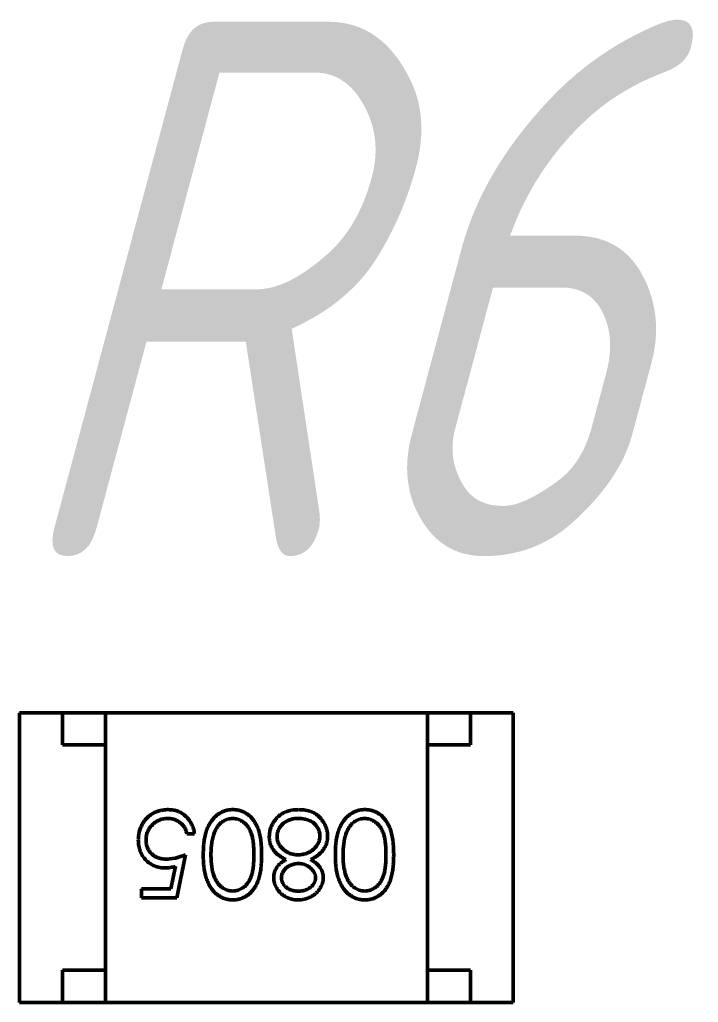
# Model space of a CAD drawing. Header units: millimetres. Extents: x 3004 to 446186229, y 1206 to 1506.
# Drawn here: x 3121.767 to 3124.929, y 1440.162 to 1444.742 of the extents above; entities that cross this region are included whole.
import ezdxf

# ---------------------------------------------------------------- set-up
doc = ezdxf.new("R2010")
doc.units = ezdxf.units.MM
doc.layers.add('Tonk', color=7, linetype='Continuous', lineweight=25)
doc.layers.add('Видимый контур (ГОСТ)', color=7, linetype='Continuous', lineweight=50)
doc.styles.get("Standard").update_dxf_attribs({"font": '', "width": 0.8, "oblique": 15})
doc.styles.get('Standard').set_extended_font_data('GOST type B')

msp = doc.modelspace()

# ---------------------------------------------------------------- linework, layer by layer
at = {"layer": 'Видимый контур (ГОСТ)'}
for p, q in [((3121.76695, 1441.51204), (3121.76695, 1440.16204)), ((3121.76695, 1441.51204), (3121.96695, 1441.51204)), ((3122.16695, 1441.51204), (3121.96695, 1441.51204)), ((3121.96695, 1441.51204), (3121.96695, 1441.36204)), ((3122.16695, 1440.16204), (3122.16695, 1441.51204)), ((3122.16695, 1441.51204), (3123.66695, 1441.51204)), ((3123.86695, 1441.51204), (3123.66695, 1441.51204)), ((3123.66695, 1440.16204), (3123.66695, 1441.51204)), ((3123.86695, 1441.36204), (3123.86695, 1441.51204)), ((3124.06695, 1441.51204), (3123.86695, 1441.51204)), ((3124.06695, 1441.51204), (3124.06695, 1440.16204)), ((3121.96695, 1441.36204), (3122.16695, 1441.36204)), ((3122.16695, 1441.36204), (3122.16695, 1440.31204)), ((3123.66695, 1441.36204), (3123.86695, 1441.36204)), ((3123.66695, 1441.36204), (3123.66695, 1440.31204)), ((3122.58136, 1440.9473), (3122.54547, 1440.9473)), ((3122.54034, 1440.84987), (3122.49931, 1440.64987)), ((3122.47127, 1440.69089), (3122.49282, 1440.7961)), ((3122.33521, 1440.69089), (3122.47127, 1440.69089)), ((3122.33521, 1440.64987), (3122.33521, 1440.69089)), ((3122.49931, 1440.64987), (3122.33521, 1440.64987)), ((3121.96695, 1440.31204), (3121.96695, 1440.16204)), ((3122.16695, 1440.31204), (3121.96695, 1440.31204)), ((3123.86695, 1440.31204), (3123.66695, 1440.31204)), ((3123.86695, 1440.16204), (3123.86695, 1440.31204)), ((3121.76695, 1440.16204), (3121.96695, 1440.16204)), ((3121.96695, 1440.16204), (3122.16695, 1440.16204)), ((3122.16695, 1440.16204), (3123.66695, 1440.16204)), ((3123.66695, 1440.16204), (3123.86695, 1440.16204)), ((3124.06695, 1440.16204), (3123.86695, 1440.16204))]:
    msp.add_line(p, q, dxfattribs=at)
for points, knots in [([(3122.31983, 1440.91918), (3122.3199, 1440.92244), (3122.32005, 1440.92891), (3122.32082, 1440.93853), (3122.3223, 1440.94794), (3122.32428, 1440.95715), (3122.32686, 1440.96614), (3122.32998, 1440.97494), (3122.3338, 1440.98349), (3122.33798, 1440.99187), (3122.3427, 1440.99989), (3122.34793, 1441.00739), (3122.35346, 1441.01449), (3122.3594, 1441.0211), (3122.36583, 1441.02718), (3122.37265, 1441.03278), (3122.37981, 1441.03798), (3122.38743, 1441.04257), (3122.39533, 1441.04679), (3122.40363, 1441.05026), (3122.41214, 1441.05336), (3122.42098, 1441.05583), (3122.43014, 1441.05776), (3122.43962, 1441.05907), (3122.44937, 1441.06003), (3122.45599, 1441.06009), (3122.45933, 1441.06012)], [0, 0, 0, 0, 0.0440145, 0.0874341, 0.1301184, 0.1725537, 0.2145548, 0.2562981, 0.2984382, 0.340849, 0.3827152, 0.423924, 0.4642462, 0.5040737, 0.5438619, 0.5835667, 0.6230943, 0.6632291, 0.7035513, 0.7439379, 0.7845413, 0.8257501, 0.8677574, 0.9107452, 0.9549144, 1, 1, 1, 1]), ([(3122.45933, 1441.06012), (3122.46332, 1441.06004), (3122.47116, 1441.05989), (3122.48264, 1441.05826), (3122.4937, 1441.05594), (3122.50423, 1441.05243), (3122.51433, 1441.04805), (3122.52386, 1441.0425), (3122.53307, 1441.03622), (3122.54159, 1441.0288), (3122.54949, 1441.0207), (3122.55657, 1441.0119), (3122.56287, 1441.00256), (3122.56829, 1440.99263), (3122.57292, 1440.98214), (3122.57656, 1440.97104), (3122.57949, 1440.95939), (3122.58073, 1440.95137), (3122.58136, 1440.9473)], [0, 0, 0, 0, 0.0654211, 0.1287084, 0.1902361, 0.2507244, 0.3106372, 0.3707664, 0.4316147, 0.493523, 0.5558835, 0.6173424, 0.678668, 0.7407114, 0.8029854, 0.8668026, 0.9323472, 1, 1, 1, 1]), ([(3122.62239, 1440.85003), (3122.62247, 1440.85614), (3122.62261, 1440.86806), (3122.62336, 1440.88549), (3122.62484, 1440.90195), (3122.6267, 1440.91747), (3122.62926, 1440.93199), (3122.63242, 1440.94556), (3122.63592, 1440.95824), (3122.64024, 1440.96993), (3122.64498, 1440.98078), (3122.65012, 1440.99091), (3122.65564, 1441.00042), (3122.66165, 1441.00922), (3122.66806, 1441.01737), (3122.675, 1441.02475), (3122.68227, 1441.03151), (3122.68998, 1441.03752), (3122.69802, 1441.04279), (3122.70625, 1441.0475), (3122.7148, 1441.0513), (3122.72347, 1441.05456), (3122.7324, 1441.05705), (3122.74157, 1441.05878), (3122.75094, 1441.05998), (3122.75727, 1441.06008), (3122.76045, 1441.06012)], [0, 0, 0, 0, 0.0650633, 0.1267732, 0.1855158, 0.2407647, 0.2929798, 0.3422504, 0.3889193, 0.4327757, 0.4746284, 0.5147747, 0.5536059, 0.5914264, 0.6280281, 0.6638036, 0.6989843, 0.7335915, 0.7676285, 0.8012083, 0.8342638, 0.8669807, 0.8997197, 0.9327019, 0.9661759, 1, 1, 1, 1]), ([(3122.76045, 1441.06012), (3122.76361, 1441.06007), (3122.76983, 1441.05996), (3122.77904, 1441.05888), (3122.78799, 1441.05713), (3122.79671, 1441.05468), (3122.80525, 1441.05168), (3122.81349, 1441.04778), (3122.82152, 1441.04329), (3122.82933, 1441.03817), (3122.83676, 1441.0323), (3122.84385, 1441.02581), (3122.85044, 1441.01854), (3122.85657, 1441.0106), (3122.86239, 1441.00207), (3122.86775, 1440.99282), (3122.87271, 1440.98289), (3122.87724, 1440.97223), (3122.88126, 1440.96067), (3122.88481, 1440.94808), (3122.88761, 1440.93435), (3122.89, 1440.91959), (3122.89194, 1440.90375), (3122.89326, 1440.8868), (3122.89408, 1440.86876), (3122.89415, 1440.85638), (3122.89419, 1440.85003)], [0, 0, 0, 0, 0.0337871, 0.0666217, 0.0992849, 0.1313612, 0.1635852, 0.1961039, 0.2289023, 0.2621581, 0.2959912, 0.3302178, 0.3650598, 0.4009507, 0.4376204, 0.4757075, 0.5153807, 0.5564135, 0.5997648, 0.6464242, 0.6964314, 0.7497815, 0.8065733, 0.8674355, 0.9318868, 1, 1, 1, 1]), ([(3122.96037, 1441.01621), (3122.96355, 1441.01971), (3122.96988, 1441.02666), (3122.98071, 1441.03568), (3122.9926, 1441.04326), (3123.00549, 1441.04944), (3123.01937, 1441.05425), (3123.03421, 1441.05771), (3123.05006, 1441.05969), (3123.06095, 1441.05998), (3123.06654, 1441.06012)], [0, 0, 0, 0, 0.1192835, 0.2370929, 0.354796, 0.4745763, 0.5974601, 0.7249262, 0.8588832, 1, 1, 1, 1]), ([(3123.06654, 1441.06012), (3123.07191, 1441.05999), (3123.08237, 1441.05973), (3123.09759, 1441.058), (3123.11177, 1441.05495), (3123.12501, 1441.05079), (3123.13721, 1441.04537), (3123.14835, 1441.03863), (3123.15859, 1441.03083), (3123.16761, 1441.02175), (3123.17562, 1441.01203), (3123.18266, 1441.002), (3123.18851, 1440.99167), (3123.19346, 1440.98117), (3123.19725, 1440.97038), (3123.19988, 1440.95934), (3123.20154, 1440.94807), (3123.20177, 1440.94047), (3123.20188, 1440.93664)], [0, 0, 0, 0, 0.0785564, 0.1528628, 0.2235597, 0.2903749, 0.3554031, 0.4182912, 0.4803886, 0.5430726, 0.6049239, 0.6643983, 0.7219426, 0.7783749, 0.8338299, 0.8888612, 0.9440889, 1, 1, 1, 1]), ([(3123.23778, 1440.85003), (3123.23785, 1440.85614), (3123.23799, 1440.86806), (3123.23875, 1440.88549), (3123.24023, 1440.90195), (3123.24208, 1440.91747), (3123.24465, 1440.93199), (3123.2478, 1440.94556), (3123.2513, 1440.95824), (3123.25563, 1440.96993), (3123.26036, 1440.98078), (3123.26551, 1440.99091), (3123.27103, 1441.00042), (3123.27704, 1441.00922), (3123.28344, 1441.01737), (3123.29038, 1441.02475), (3123.29766, 1441.03151), (3123.30536, 1441.03752), (3123.31341, 1441.04279), (3123.32163, 1441.0475), (3123.33018, 1441.0513), (3123.33886, 1441.05456), (3123.34778, 1441.05705), (3123.35696, 1441.05878), (3123.36632, 1441.05998), (3123.37265, 1441.06008), (3123.37584, 1441.06012)], [0, 0, 0, 0, 0.0650633, 0.1267732, 0.1855158, 0.2407647, 0.2929798, 0.3422504, 0.3889193, 0.4327757, 0.4746284, 0.5147747, 0.5536059, 0.5914264, 0.6280281, 0.6638036, 0.6989843, 0.7335915, 0.7676285, 0.8012083, 0.8342638, 0.8669807, 0.8997197, 0.9327019, 0.9661759, 1, 1, 1, 1]), ([(3123.37584, 1441.06012), (3123.37899, 1441.06007), (3123.38521, 1441.05996), (3123.39443, 1441.05888), (3123.40338, 1441.05713), (3123.4121, 1441.05468), (3123.42063, 1441.05168), (3123.42887, 1441.04778), (3123.43691, 1441.04329), (3123.44471, 1441.03817), (3123.45214, 1441.0323), (3123.45924, 1441.02581), (3123.46582, 1441.01854), (3123.47195, 1441.0106), (3123.47778, 1441.00207), (3123.48314, 1440.99282), (3123.48809, 1440.98289), (3123.49262, 1440.97223), (3123.49664, 1440.96067), (3123.50019, 1440.94808), (3123.50299, 1440.93435), (3123.50539, 1440.91959), (3123.50732, 1440.90375), (3123.50864, 1440.8868), (3123.50946, 1440.86876), (3123.50953, 1440.85638), (3123.50957, 1440.85003)], [0, 0, 0, 0, 0.0337871, 0.0666217, 0.0992849, 0.1313612, 0.1635852, 0.1961039, 0.2289023, 0.2621581, 0.2959912, 0.3302178, 0.3650598, 0.4009507, 0.4376204, 0.4757075, 0.5153807, 0.5564135, 0.5997648, 0.6464242, 0.6964314, 0.7497815, 0.8065733, 0.8674355, 0.9318868, 1, 1, 1, 1]), ([(3122.45725, 1441.0191), (3122.45382, 1441.019), (3122.44708, 1441.01882), (3122.43716, 1441.0174), (3122.42758, 1441.01521), (3122.41844, 1441.01193), (3122.40958, 1441.00795), (3122.40121, 1441.00284), (3122.39311, 1440.99696), (3122.38552, 1440.99022), (3122.37856, 1440.98279), (3122.37242, 1440.97485), (3122.3673, 1440.96638), (3122.36299, 1440.95753), (3122.35972, 1440.94819), (3122.35738, 1440.93842), (3122.35601, 1440.92819), (3122.35582, 1440.92121), (3122.35572, 1440.91765)], [0, 0, 0, 0, 0.0642073, 0.1264247, 0.1876803, 0.2482164, 0.3083051, 0.369661, 0.4316986, 0.4959469, 0.559758, 0.6222954, 0.6839106, 0.7450924, 0.8067402, 0.8690866, 0.93329, 1, 1, 1, 1]), ([(3122.54547, 1440.9473), (3122.54458, 1440.95112), (3122.54289, 1440.95845), (3122.53916, 1440.96875), (3122.5346, 1440.97793), (3122.52919, 1440.98611), (3122.52272, 1440.99324), (3122.51535, 1440.9996), (3122.50708, 1441.00533), (3122.49789, 1441.01011), (3122.4882, 1441.01419), (3122.47805, 1441.0169), (3122.46773, 1441.01881), (3122.46075, 1441.019), (3122.45725, 1441.0191)], [0, 0, 0, 0, 0.0946873, 0.1819942, 0.2643769, 0.3421799, 0.4186176, 0.4965091, 0.5773691, 0.6615106, 0.7467326, 0.831258, 0.9152056, 1, 1, 1, 1]), ([(3122.75925, 1441.0191), (3122.75482, 1441.01891), (3122.74597, 1441.01855), (3122.73304, 1441.01503), (3122.72049, 1441.00972), (3122.71065, 1441.00344), (3122.70317, 1440.99746), (3122.69781, 1440.99236), (3122.69288, 1440.98665), (3122.68822, 1440.98049), (3122.68394, 1440.97376), (3122.68004, 1440.9665), (3122.67649, 1440.95868), (3122.67447, 1440.95322), (3122.67343, 1440.95043)], [0, 0, 0, 0, 0.1128134, 0.2253939, 0.3395948, 0.4596754, 0.5217352, 0.5839258, 0.6481741, 0.713881, 0.7810045, 0.8514509, 0.9240507, 1, 1, 1, 1]), ([(3122.85829, 1440.84987), (3122.85827, 1440.85521), (3122.85825, 1440.86558), (3122.85756, 1440.88065), (3122.85661, 1440.8947), (3122.8554, 1440.90776), (3122.85359, 1440.91977), (3122.85157, 1440.93083), (3122.8491, 1440.94088), (3122.84619, 1440.94997), (3122.84287, 1440.95827), (3122.83925, 1440.966), (3122.83536, 1440.97324), (3122.831, 1440.97993), (3122.82625, 1440.98609), (3122.82123, 1440.99183), (3122.81574, 1440.99695), (3122.80813, 1441.00309), (3122.7981, 1441.00944), (3122.78546, 1441.01496), (3122.77247, 1441.01843), (3122.76365, 1441.01888), (3122.75925, 1441.0191)], [0, 0, 0, 0, 0.0729511, 0.1415837, 0.2059265, 0.2653014, 0.3205972, 0.3718165, 0.4187898, 0.4616987, 0.5021336, 0.5408043, 0.5781805, 0.6142969, 0.6496782, 0.6842995, 0.718359, 0.7520809, 0.8176524, 0.8797221, 0.9399656, 1, 1, 1, 1]), ([(3122.93008, 1440.93336), (3122.93017, 1440.93721), (3122.93035, 1440.94483), (3122.93187, 1440.95608), (3122.93414, 1440.96701), (3122.93746, 1440.97761), (3122.94177, 1440.98783), (3122.94709, 1440.99767), (3122.9531, 1441.00729), (3122.95793, 1441.01322), (3122.96037, 1441.01621)], [0, 0, 0, 0, 0.1281582, 0.2536731, 0.3773253, 0.4993846, 0.6229184, 0.7458394, 0.8713953, 1, 1, 1, 1]), ([(3123.06614, 1441.0191), (3123.0624, 1441.01902), (3123.05511, 1441.01888), (3123.04447, 1441.01765), (3123.03443, 1441.01569), (3123.02501, 1441.01284), (3123.0161, 1441.00936), (3123.00785, 1441.00488), (3123.00006, 1440.99979), (3122.99311, 1440.99375), (3122.98677, 1440.98729), (3122.98125, 1440.98046), (3122.97645, 1440.97343), (3122.97269, 1440.96606), (3122.96968, 1440.95847), (3122.96752, 1440.9506), (3122.96618, 1440.94243), (3122.96605, 1440.93689), (3122.96598, 1440.93408)], [0, 0, 0, 0, 0.0765589, 0.1491614, 0.2188268, 0.2855671, 0.3503131, 0.4141252, 0.4771792, 0.540368, 0.6022024, 0.6620337, 0.7199344, 0.7759074, 0.8311149, 0.8866674, 0.9425524, 1, 1, 1, 1]), ([(3123.16598, 1440.93785), (3123.16582, 1440.94144), (3123.16552, 1440.94857), (3123.16306, 1440.9591), (3123.15913, 1440.96929), (3123.15364, 1440.97907), (3123.14684, 1440.98821), (3123.13849, 1440.99617), (3123.12909, 1441.00325), (3123.11833, 1441.00897), (3123.10658, 1441.01354), (3123.09383, 1441.01669), (3123.08029, 1441.01878), (3123.07093, 1441.01899), (3123.06614, 1441.0191)], [0, 0, 0, 0, 0.0748982, 0.1485963, 0.2244712, 0.3023227, 0.3819186, 0.4611487, 0.5424171, 0.6267161, 0.7145968, 0.8049029, 0.9001273, 1, 1, 1, 1]), ([(3123.37463, 1441.0191), (3123.3702, 1441.01891), (3123.36135, 1441.01855), (3123.34843, 1441.01503), (3123.33587, 1441.00972), (3123.32604, 1441.00344), (3123.31855, 1440.99746), (3123.31319, 1440.99236), (3123.30827, 1440.98665), (3123.3036, 1440.98049), (3123.29932, 1440.97376), (3123.29543, 1440.9665), (3123.29188, 1440.95868), (3123.28985, 1440.95322), (3123.28882, 1440.95043)], [0, 0, 0, 0, 0.1128134, 0.2253939, 0.3395948, 0.4596754, 0.5217352, 0.5839258, 0.6481741, 0.713881, 0.7810045, 0.8514509, 0.9240507, 1, 1, 1, 1]), ([(3123.47367, 1440.84987), (3123.47366, 1440.85521), (3123.47363, 1440.86558), (3123.47294, 1440.88065), (3123.472, 1440.8947), (3123.47078, 1440.90776), (3123.46898, 1440.91977), (3123.46695, 1440.93083), (3123.46449, 1440.94088), (3123.46158, 1440.94997), (3123.45826, 1440.95827), (3123.45463, 1440.966), (3123.45074, 1440.97324), (3123.44638, 1440.97993), (3123.44164, 1440.98609), (3123.43661, 1440.99183), (3123.43112, 1440.99695), (3123.42352, 1441.00309), (3123.41349, 1441.00944), (3123.40084, 1441.01496), (3123.38785, 1441.01843), (3123.37904, 1441.01888), (3123.37463, 1441.0191)], [0, 0, 0, 0, 0.0729511, 0.1415837, 0.2059265, 0.2653014, 0.3205972, 0.3718165, 0.4187898, 0.4616987, 0.5021336, 0.5408043, 0.5781805, 0.6142969, 0.6496782, 0.6842995, 0.718359, 0.7520809, 0.8176524, 0.8797221, 0.9399656, 1, 1, 1, 1]), ([(3122.44571, 1440.78833), (3122.44124, 1440.78842), (3122.43246, 1440.78861), (3122.41961, 1440.79044), (3122.40734, 1440.79331), (3122.39568, 1440.79733), (3122.38461, 1440.80246), (3122.37423, 1440.80887), (3122.36439, 1440.81636), (3122.35525, 1440.82497), (3122.34696, 1440.83445), (3122.33968, 1440.84464), (3122.33349, 1440.85544), (3122.32851, 1440.86696), (3122.32453, 1440.87907), (3122.32189, 1440.8919), (3122.32012, 1440.90532), (3122.31993, 1440.9145), (3122.31983, 1440.91918)], [0, 0, 0, 0, 0.0658076, 0.1293943, 0.1908941, 0.2512811, 0.310815, 0.370371, 0.4307683, 0.4928813, 0.5551039, 0.6160671, 0.677256, 0.7382598, 0.8007621, 0.8647776, 0.9310453, 1, 1, 1, 1]), ([(3122.35572, 1440.91765), (3122.3558, 1440.91445), (3122.35595, 1440.90816), (3122.35715, 1440.89898), (3122.35924, 1440.89028), (3122.36215, 1440.88204), (3122.36584, 1440.87424), (3122.37035, 1440.86688), (3122.37576, 1440.86006), (3122.38194, 1440.85376), (3122.38871, 1440.84795), (3122.39619, 1440.843), (3122.40422, 1440.83883), (3122.4127, 1440.83523), (3122.42184, 1440.83265), (3122.43146, 1440.83071), (3122.44165, 1440.82959), (3122.44862, 1440.82943), (3122.4522, 1440.82935)], [0, 0, 0, 0, 0.0653514, 0.127916, 0.1883602, 0.2472161, 0.3056301, 0.3637698, 0.4226609, 0.4826873, 0.5433002, 0.604118, 0.6649649, 0.7274135, 0.7914676, 0.8580554, 0.9270368, 1, 1, 1, 1]), ([(3122.67343, 1440.95043), (3122.67223, 1440.94686), (3122.66978, 1440.93961), (3122.66662, 1440.92837), (3122.66414, 1440.91657), (3122.6619, 1440.9043), (3122.66038, 1440.89145), (3122.65915, 1440.87806), (3122.65842, 1440.86414), (3122.65833, 1440.85467), (3122.65829, 1440.84987)], [0, 0, 0, 0, 0.1105883, 0.2245418, 0.3425035, 0.4643241, 0.590756, 0.7222275, 0.8588428, 1, 1, 1, 1]), ([(3123.00741, 1440.82703), (3123.00413, 1440.82874), (3122.99775, 1440.83207), (3122.98865, 1440.83743), (3122.98034, 1440.84308), (3122.97258, 1440.84875), (3122.96551, 1440.85466), (3122.95921, 1440.86084), (3122.95352, 1440.86712), (3122.94856, 1440.87362), (3122.94419, 1440.88032), (3122.94042, 1440.88723), (3122.93719, 1440.89435), (3122.93464, 1440.90174), (3122.93253, 1440.9093), (3122.93108, 1440.91713), (3122.9303, 1440.92517), (3122.93016, 1440.93061), (3122.93008, 1440.93336)], [0, 0, 0, 0, 0.0795248, 0.1551, 0.2272198, 0.2959105, 0.3620559, 0.4255201, 0.4858127, 0.5444947, 0.6014596, 0.6578406, 0.7139745, 0.769468, 0.82613, 0.8828854, 0.9407009, 1, 1, 1, 1]), ([(3122.96598, 1440.93408), (3122.96608, 1440.93135), (3122.96629, 1440.92597), (3122.96758, 1440.918), (3122.96986, 1440.91029), (3122.97298, 1440.90277), (3122.97714, 1440.89557), (3122.98204, 1440.88852), (3122.98795, 1440.8818), (3122.99462, 1440.87538), (3123.0019, 1440.86943), (3123.00963, 1440.86417), (3123.01776, 1440.85974), (3123.02627, 1440.85614), (3123.03515, 1440.85331), (3123.04438, 1440.85133), (3123.05398, 1440.85008), (3123.0605, 1440.84994), (3123.06382, 1440.84987)], [0, 0, 0, 0, 0.0573394, 0.1130633, 0.1691814, 0.2257746, 0.2838263, 0.3434543, 0.405907, 0.4713923, 0.5380028, 0.6030636, 0.6676018, 0.7322254, 0.7970048, 0.863048, 0.930357, 1, 1, 1, 1]), ([(3123.06382, 1440.84987), (3123.06737, 1440.84993), (3123.07435, 1440.85005), (3123.08458, 1440.85143), (3123.09439, 1440.85336), (3123.10375, 1440.85628), (3123.11267, 1440.86007), (3123.12119, 1440.86463), (3123.12924, 1440.87003), (3123.13672, 1440.87619), (3123.14354, 1440.88282), (3123.14953, 1440.88985), (3123.15462, 1440.89713), (3123.15871, 1440.90476), (3123.16207, 1440.91258), (3123.16428, 1440.92079), (3123.16569, 1440.92922), (3123.16588, 1440.93496), (3123.16598, 1440.93785)], [0, 0, 0, 0, 0.0712687, 0.1398118, 0.2064974, 0.2715352, 0.3360818, 0.4005284, 0.4649838, 0.5300503, 0.5944234, 0.6555827, 0.7148491, 0.7721151, 0.8289992, 0.8851222, 0.9420794, 1, 1, 1, 1]), ([(3123.20188, 1440.93664), (3123.20181, 1440.93384), (3123.20168, 1440.92829), (3123.20078, 1440.9201), (3123.19933, 1440.91212), (3123.19735, 1440.90433), (3123.19468, 1440.89679), (3123.19145, 1440.88946), (3123.18769, 1440.88233), (3123.18334, 1440.87536), (3123.17827, 1440.86866), (3123.17254, 1440.8621), (3123.16602, 1440.85578), (3123.15879, 1440.84965), (3123.15093, 1440.84357), (3123.14224, 1440.83788), (3123.13295, 1440.83218), (3123.12634, 1440.82878), (3123.12295, 1440.82703)], [0, 0, 0, 0, 0.0588536, 0.1163155, 0.1726748, 0.2287804, 0.2845804, 0.3402565, 0.3966298, 0.4535073, 0.5123182, 0.5726484, 0.6360219, 0.7023629, 0.7714831, 0.8441845, 0.9200698, 1, 1, 1, 1]), ([(3123.28882, 1440.95043), (3123.28761, 1440.94686), (3123.28516, 1440.93961), (3123.28201, 1440.92837), (3123.27952, 1440.91657), (3123.27729, 1440.9043), (3123.27576, 1440.89145), (3123.27453, 1440.87806), (3123.27381, 1440.86414), (3123.27372, 1440.85467), (3123.27367, 1440.84987)], [0, 0, 0, 0, 0.1105883, 0.2245418, 0.3425035, 0.4643241, 0.590756, 0.7222275, 0.8588428, 1, 1, 1, 1]), ([(3122.4522, 1440.82935), (3122.45878, 1440.82949), (3122.47227, 1440.82978), (3122.51251, 1440.83917), (3122.53138, 1440.84642), (3122.54034, 1440.84987)], [0, 0, 0, 0, 0.001976248, 0.001976248, 0.003940074, 0.003940074, 0.003940074, 0.003940074]), ([(3122.76045, 1440.63961), (3122.75727, 1440.63966), (3122.75094, 1440.63978), (3122.74159, 1440.64084), (3122.73245, 1440.64261), (3122.72357, 1440.64511), (3122.71487, 1440.64822), (3122.70642, 1440.65212), (3122.69817, 1440.65665), (3122.69025, 1440.66198), (3122.68256, 1440.66792), (3122.67531, 1440.67464), (3122.66849, 1440.68206), (3122.66201, 1440.69011), (3122.65607, 1440.69894), (3122.6504, 1440.70841), (3122.64533, 1440.71866), (3122.64044, 1440.72954), (3122.63623, 1440.74134), (3122.63243, 1440.754), (3122.62936, 1440.76766), (3122.6268, 1440.78226), (3122.62481, 1440.79785), (3122.62337, 1440.8144), (3122.62261, 1440.83191), (3122.62246, 1440.84388), (3122.62239, 1440.85003)], [0, 0, 0, 0, 0.0337881, 0.0671939, 0.0998624, 0.1325666, 0.1651512, 0.1979132, 0.231319, 0.2650833, 0.2992553, 0.3343986, 0.3699428, 0.4062836, 0.4440638, 0.4829977, 0.5233544, 0.5655366, 0.6096129, 0.6563908, 0.7058855, 0.7583245, 0.8138318, 0.8727946, 0.9347222, 1, 1, 1, 1]), ([(3122.65829, 1440.84987), (3122.65835, 1440.84506), (3122.65847, 1440.83565), (3122.65894, 1440.82188), (3122.66016, 1440.8088), (3122.66151, 1440.79635), (3122.66349, 1440.78461), (3122.66564, 1440.77347), (3122.66852, 1440.76308), (3122.6716, 1440.75326), (3122.67512, 1440.74414), (3122.67899, 1440.73567), (3122.68313, 1440.72781), (3122.68763, 1440.72058), (3122.69243, 1440.71395), (3122.69766, 1440.70805), (3122.70311, 1440.7027), (3122.71075, 1440.69659), (3122.72074, 1440.69036), (3122.73318, 1440.68462), (3122.74613, 1440.68133), (3122.75488, 1440.68087), (3122.75925, 1440.68063)], [0, 0, 0, 0, 0.0656812, 0.1284865, 0.1881751, 0.2451061, 0.2994484, 0.3508229, 0.3999417, 0.4466717, 0.4912545, 0.5333763, 0.5738528, 0.6125263, 0.6495971, 0.685532, 0.7201058, 0.7538377, 0.8189254, 0.8804935, 0.9403113, 1, 1, 1, 1]), ([(3122.75925, 1440.68063), (3122.76367, 1440.68087), (3122.77253, 1440.68133), (3122.78561, 1440.68461), (3122.79815, 1440.69033), (3122.80812, 1440.69661), (3122.81576, 1440.70259), (3122.82114, 1440.70778), (3122.82619, 1440.71345), (3122.83083, 1440.71967), (3122.83519, 1440.72635), (3122.83918, 1440.73355), (3122.84279, 1440.7413), (3122.84611, 1440.7496), (3122.84903, 1440.75869), (3122.85144, 1440.76872), (3122.85367, 1440.77975), (3122.85525, 1440.79183), (3122.85665, 1440.80489), (3122.85755, 1440.81898), (3122.85825, 1440.83407), (3122.85828, 1440.8445), (3122.85829, 1440.84987)], [0, 0, 0, 0, 0.0603866, 0.1208832, 0.1827546, 0.247811, 0.2812991, 0.3150876, 0.3497024, 0.3848566, 0.4209662, 0.4585112, 0.4971747, 0.537602, 0.580503, 0.6274675, 0.6783882, 0.7339832, 0.7937467, 0.8577137, 0.9266979, 1, 1, 1, 1]), ([(3122.89419, 1440.85003), (3122.89415, 1440.84361), (3122.89408, 1440.83116), (3122.89327, 1440.81301), (3122.89192, 1440.79599), (3122.89008, 1440.78009), (3122.88783, 1440.7653), (3122.88483, 1440.75168), (3122.88143, 1440.73914), (3122.87748, 1440.72767), (3122.87302, 1440.71709), (3122.86817, 1440.70721), (3122.86274, 1440.69805), (3122.85703, 1440.68946), (3122.85081, 1440.68159), (3122.84426, 1440.67431), (3122.83712, 1440.66781), (3122.82965, 1440.66188), (3122.82176, 1440.65669), (3122.81369, 1440.65211), (3122.80537, 1440.64821), (3122.79679, 1440.64513), (3122.78803, 1440.64259), (3122.77904, 1440.64086), (3122.76983, 1440.63977), (3122.76361, 1440.63966), (3122.76045, 1440.63961)], [0, 0, 0, 0, 0.0685946, 0.133246, 0.1943126, 0.2512792, 0.3045134, 0.3542349, 0.4004806, 0.4434108, 0.4840149, 0.5232523, 0.5610424, 0.5979002, 0.6335185, 0.6683144, 0.7024957, 0.7366854, 0.7702932, 0.8034373, 0.835913, 0.8684602, 0.9008465, 0.9334665, 0.9662576, 1, 1, 1, 1]), ([(3122.9506, 1440.74338), (3122.95076, 1440.74772), (3122.95108, 1440.75624), (3122.95379, 1440.76867), (3122.95835, 1440.7803), (3122.96458, 1440.79128), (3122.9727, 1440.80141), (3122.98259, 1440.8108), (3122.9942, 1440.81955), (3123.00291, 1440.82448), (3123.00741, 1440.82703)], [0, 0, 0, 0, 0.121904, 0.2394126, 0.3554101, 0.4720907, 0.592859, 0.7187035, 0.8548924, 1, 1, 1, 1]), ([(3123.12295, 1440.82703), (3123.12759, 1440.8245), (3123.13657, 1440.8196), (3123.14847, 1440.8106), (3123.15868, 1440.80085), (3123.16694, 1440.79015), (3123.17344, 1440.77883), (3123.1779, 1440.76697), (3123.18092, 1440.75477), (3123.18121, 1440.74644), (3123.18136, 1440.74225)], [0, 0, 0, 0, 0.1458601, 0.2824259, 0.4108504, 0.5350294, 0.6547011, 0.7701334, 0.8845558, 1, 1, 1, 1]), ([(3123.37584, 1440.63961), (3123.37265, 1440.63966), (3123.36633, 1440.63978), (3123.35698, 1440.64084), (3123.34784, 1440.64261), (3123.33896, 1440.64511), (3123.33026, 1440.64822), (3123.32181, 1440.65212), (3123.31355, 1440.65665), (3123.30563, 1440.66198), (3123.29795, 1440.66792), (3123.2907, 1440.67464), (3123.28388, 1440.68206), (3123.2774, 1440.69011), (3123.27145, 1440.69894), (3123.26578, 1440.70841), (3123.26071, 1440.71866), (3123.25583, 1440.72954), (3123.25161, 1440.74134), (3123.24781, 1440.754), (3123.24474, 1440.76766), (3123.24218, 1440.78226), (3123.2402, 1440.79785), (3123.23876, 1440.8144), (3123.23799, 1440.83191), (3123.23785, 1440.84388), (3123.23778, 1440.85003)], [0, 0, 0, 0, 0.0337881, 0.0671939, 0.0998624, 0.1325666, 0.1651512, 0.1979132, 0.231319, 0.2650833, 0.2992553, 0.3343986, 0.3699428, 0.4062836, 0.4440638, 0.4829977, 0.5233544, 0.5655366, 0.6096129, 0.6563908, 0.7058855, 0.7583245, 0.8138318, 0.8727946, 0.9347222, 1, 1, 1, 1]), ([(3123.27367, 1440.84987), (3123.27374, 1440.84506), (3123.27386, 1440.83565), (3123.27433, 1440.82188), (3123.27554, 1440.8088), (3123.27689, 1440.79635), (3123.27888, 1440.78461), (3123.28102, 1440.77347), (3123.2839, 1440.76308), (3123.28698, 1440.75326), (3123.2905, 1440.74414), (3123.29438, 1440.73567), (3123.29852, 1440.72781), (3123.30301, 1440.72058), (3123.30781, 1440.71395), (3123.31304, 1440.70805), (3123.31849, 1440.7027), (3123.32613, 1440.69659), (3123.33613, 1440.69036), (3123.34857, 1440.68462), (3123.36151, 1440.68133), (3123.37026, 1440.68087), (3123.37463, 1440.68063)], [0, 0, 0, 0, 0.0656812, 0.1284865, 0.1881751, 0.2451061, 0.2994484, 0.3508229, 0.3999417, 0.4466717, 0.4912545, 0.5333763, 0.5738528, 0.6125263, 0.6495971, 0.685532, 0.7201058, 0.7538377, 0.8189254, 0.8804935, 0.9403113, 1, 1, 1, 1]), ([(3123.37463, 1440.68063), (3123.37906, 1440.68087), (3123.38791, 1440.68133), (3123.40099, 1440.68461), (3123.41353, 1440.69033), (3123.4235, 1440.69661), (3123.43114, 1440.70259), (3123.43652, 1440.70778), (3123.44157, 1440.71345), (3123.44622, 1440.71967), (3123.45057, 1440.72635), (3123.45457, 1440.73355), (3123.45817, 1440.7413), (3123.46149, 1440.7496), (3123.46442, 1440.75869), (3123.46683, 1440.76872), (3123.46906, 1440.77975), (3123.47063, 1440.79183), (3123.47203, 1440.80489), (3123.47293, 1440.81898), (3123.47363, 1440.83407), (3123.47366, 1440.8445), (3123.47367, 1440.84987)], [0, 0, 0, 0, 0.0603866, 0.1208832, 0.1827546, 0.247811, 0.2812991, 0.3150876, 0.3497024, 0.3848566, 0.4209662, 0.4585112, 0.4971747, 0.537602, 0.580503, 0.6274675, 0.6783882, 0.7339832, 0.7937467, 0.8577137, 0.9266979, 1, 1, 1, 1]), ([(3123.50957, 1440.85003), (3123.50953, 1440.84361), (3123.50946, 1440.83116), (3123.50865, 1440.81301), (3123.5073, 1440.79599), (3123.50546, 1440.78009), (3123.50322, 1440.7653), (3123.50022, 1440.75168), (3123.49681, 1440.73914), (3123.49286, 1440.72767), (3123.48841, 1440.71709), (3123.48356, 1440.70721), (3123.47812, 1440.69805), (3123.47241, 1440.68946), (3123.46619, 1440.68159), (3123.45964, 1440.67431), (3123.45251, 1440.66781), (3123.44503, 1440.66188), (3123.43714, 1440.65669), (3123.42907, 1440.65211), (3123.42076, 1440.64821), (3123.41218, 1440.64513), (3123.40341, 1440.64259), (3123.39443, 1440.64086), (3123.38521, 1440.63977), (3123.37899, 1440.63966), (3123.37584, 1440.63961)], [0, 0, 0, 0, 0.0685946, 0.133246, 0.1943126, 0.2512792, 0.3045134, 0.3542349, 0.4004806, 0.4434108, 0.4840149, 0.5232523, 0.5610424, 0.5979002, 0.6335185, 0.6683144, 0.7024957, 0.7366854, 0.7702932, 0.8034373, 0.835913, 0.8684602, 0.9008465, 0.9334665, 0.9662576, 1, 1, 1, 1]), ([(3122.49282, 1440.7961), (3122.48859, 1440.79493), (3122.48038, 1440.79267), (3122.46827, 1440.79015), (3122.45678, 1440.78863), (3122.44932, 1440.78843), (3122.44571, 1440.78833)], [0, 0, 0, 0, 0.2750684, 0.5329015, 0.7739735, 1, 1, 1, 1]), ([(3123.0647, 1440.80884), (3123.0613, 1440.80874), (3123.05453, 1440.80854), (3123.04456, 1440.8067), (3123.03486, 1440.80379), (3123.02554, 1440.79982), (3123.01684, 1440.79483), (3123.00909, 1440.78886), (3123.00235, 1440.78205), (3122.99668, 1440.77449), (3122.99229, 1440.76645), (3122.98888, 1440.75839), (3122.98688, 1440.7502), (3122.98662, 1440.74472), (3122.98649, 1440.74201)], [0, 0, 0, 0, 0.0896899, 0.178494, 0.2668378, 0.3565582, 0.4453342, 0.5308058, 0.6140762, 0.6977071, 0.7791419, 0.8553536, 0.9285568, 1, 1, 1, 1]), ([(3123.14547, 1440.74281), (3123.14539, 1440.7449), (3123.14523, 1440.74903), (3123.14403, 1440.75513), (3123.14224, 1440.76112), (3123.13943, 1440.76686), (3123.13605, 1440.77256), (3123.13188, 1440.77806), (3123.12691, 1440.78339), (3123.1213, 1440.7885), (3123.1152, 1440.79329), (3123.10873, 1440.79745), (3123.10198, 1440.80093), (3123.09502, 1440.80382), (3123.08778, 1440.80607), (3123.0803, 1440.80767), (3123.07258, 1440.80866), (3123.06735, 1440.80878), (3123.0647, 1440.80884)], [0, 0, 0, 0, 0.0545639, 0.1078262, 0.1619237, 0.2175097, 0.2744983, 0.3348148, 0.3975549, 0.4647546, 0.5329012, 0.6000972, 0.6653542, 0.7310836, 0.7968835, 0.8632916, 0.9308312, 1, 1, 1, 1]), ([(3123.06414, 1440.63961), (3123.05905, 1440.63977), (3123.04902, 1440.6401), (3123.03428, 1440.64282), (3123.02017, 1440.64736), (3123.00675, 1440.65352), (3122.99426, 1440.66111), (3122.98322, 1440.67029), (3122.97347, 1440.6806), (3122.9654, 1440.69213), (3122.95875, 1440.70432), (3122.95412, 1440.71708), (3122.95116, 1440.73013), (3122.95078, 1440.73895), (3122.9506, 1440.74338)], [0, 0, 0, 0, 0.0894097, 0.1763058, 0.2626259, 0.3494457, 0.4354983, 0.5189281, 0.6013547, 0.6842564, 0.7658067, 0.8448769, 0.9222798, 1, 1, 1, 1]), ([(3122.98649, 1440.74201), (3122.98655, 1440.74011), (3122.98667, 1440.73634), (3122.98767, 1440.73077), (3122.98931, 1440.72533), (3122.99154, 1440.71997), (3122.99446, 1440.71476), (3122.99793, 1440.70963), (3123.00215, 1440.70469), (3123.00688, 1440.69983), (3123.01224, 1440.69533), (3123.01823, 1440.69137), (3123.02482, 1440.68801), (3123.03199, 1440.68528), (3123.03973, 1440.68323), (3123.04801, 1440.68169), (3123.05688, 1440.68083), (3123.06299, 1440.6807), (3123.06614, 1440.68063)], [0, 0, 0, 0, 0.0509024, 0.101034, 0.1510838, 0.203062, 0.2562484, 0.3108467, 0.3687691, 0.430015, 0.4925196, 0.5560487, 0.6219957, 0.6901924, 0.7613849, 0.8363562, 0.915487, 1, 1, 1, 1]), ([(3123.18136, 1440.74225), (3123.18118, 1440.73799), (3123.1808, 1440.72942), (3123.17776, 1440.71667), (3123.17281, 1440.70414), (3123.16608, 1440.6919), (3123.15769, 1440.68036), (3123.14763, 1440.67002), (3123.13613, 1440.66095), (3123.12326, 1440.65334), (3123.1094, 1440.64715), (3123.09478, 1440.64288), (3123.07966, 1440.64009), (3123.06936, 1440.63977), (3123.06414, 1440.63961)], [0, 0, 0, 0, 0.0740584, 0.1488704, 0.2266677, 0.3077348, 0.3911572, 0.4739294, 0.5579278, 0.6449893, 0.7333641, 0.821092, 0.9092872, 1, 1, 1, 1]), ([(3123.06614, 1440.68063), (3123.06895, 1440.68071), (3123.07444, 1440.68086), (3123.08248, 1440.68162), (3123.09014, 1440.6831), (3123.09748, 1440.68507), (3123.1044, 1440.68773), (3123.111, 1440.69086), (3123.11717, 1440.69467), (3123.12298, 1440.69894), (3123.12821, 1440.70363), (3123.13285, 1440.70852), (3123.1367, 1440.71371), (3123.13998, 1440.71906), (3123.14235, 1440.72473), (3123.14413, 1440.73055), (3123.14533, 1440.7366), (3123.14542, 1440.74073), (3123.14547, 1440.74281)], [0, 0, 0, 0, 0.0752433, 0.1472088, 0.2164471, 0.284025, 0.3506554, 0.4150313, 0.4796298, 0.5446516, 0.6080442, 0.6678276, 0.7251142, 0.7809917, 0.835527, 0.8894382, 0.9440721, 1, 1, 1, 1])]:
    msp.add_open_spline(points, degree=3, knots=knots, dxfattribs=at)

# ---------------------------------------------------------------- texts
at = {"layer": 'Tonk', "insert": (3121.68891, 1444.74187), "char_height": 2.5, "attachment_point": 1}
msp.add_mtext_dynamic_manual_height_columns('R6', width=6.4128481, gutter_width=20, heights=[0], dxfattribs=at)

doc.saveas('drawing.dxf')
